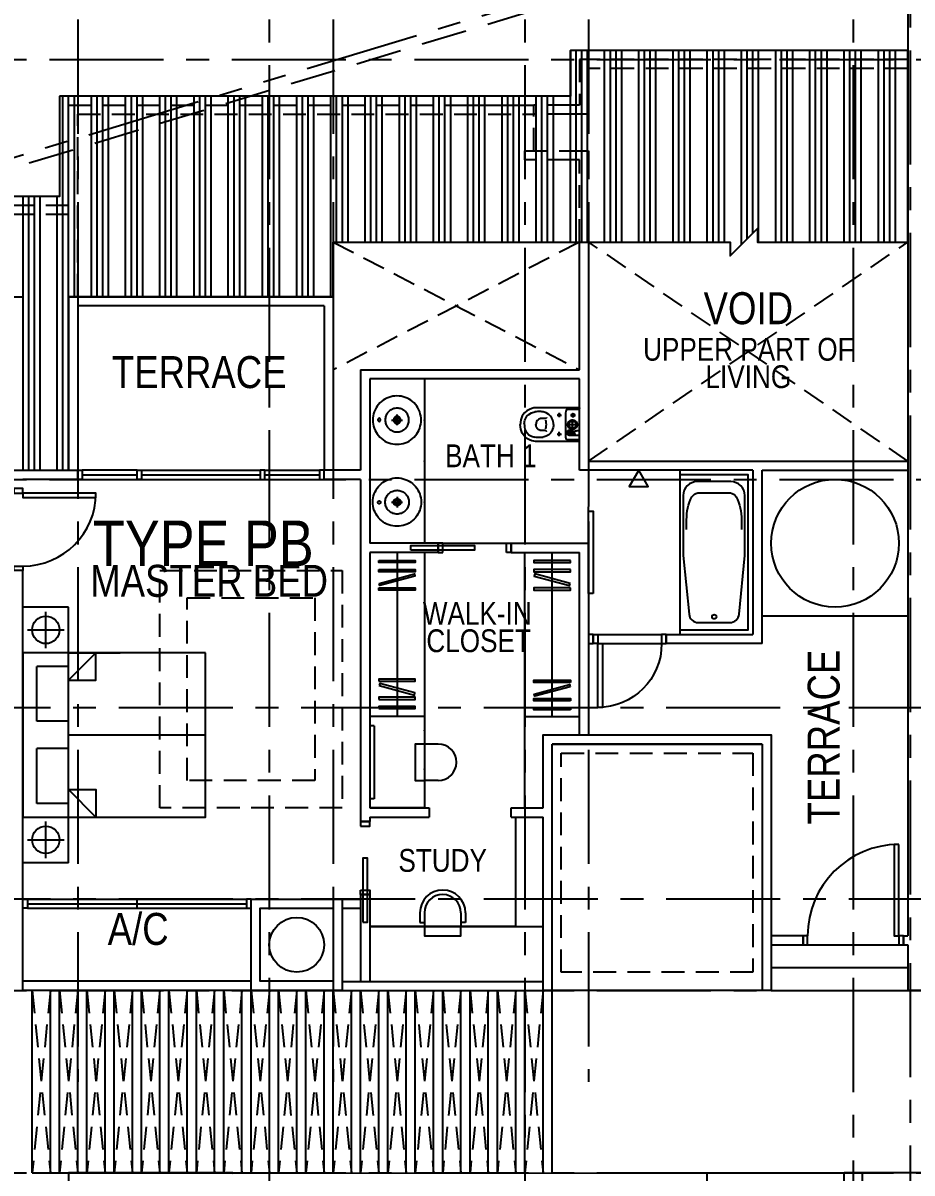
# Model space of a CAD drawing. Extents: x -202 to 81900, y 0 to 57000.
# Drawn here: x 19500 to 29244, y 31961 to 44561 of the extents above; entities that cross this region are included whole.
import ezdxf
from ezdxf.enums import TextEntityAlignment as Align

# ---------------------------------------------------------------- set-up
doc = ezdxf.new("R2010")
doc.units = 0
doc.header["$LTSCALE"] = 1000
doc.header["$MEASUREMENT"] = 0
for name, pattern in [('CENTER', [2, 1.25, -0.25, 0.25, -0.25]), ('DASHED', [0.75, 0.5, -0.25]), ('HIDDEN', [0.375, 0.25, -0.125]), ('PHANTOM', [2.5, 1.25, -0.25, 0.25, -0.25, 0.25, -0.25])]:
    doc.linetypes.add(name, pattern=pattern)
doc.layers.get('0').update_dxf_attribs({"linetype": 'CONTINUOUS'})
for name, color, linetype in [('A-_ANOT----_T-', 7, 'CONTINUOUS'), ('A-_ANOTGRID_E-', 8, 'CENTER'), ('A-_ANOTSYBL_E-', 7, 'CONTINUOUS'), ('A-_DOOR----_E-', 7, 'CONTINUOUS'), ('A-_FIXR----_E-', 7, 'CONTINUOUS'), ('A-_FURT----_E-', 4, 'CONTINUOUS'), ('A-_ROOF----_E-', 5, 'CONTINUOUS'), ('A-_ROOF----_H-', 8, 'CONTINUOUS'), ('A-_SANIFIXR_E-', 7, 'CONTINUOUS'), ('A-_SITEBNRY_E-', 1, 'PHANTOM'), ('A-_SITESTBK_E-', 1, 'DASHED'), ('A-_SLABSTEP_E-', 7, 'CONTINUOUS'), ('A-_SPAC----_E-', 7, 'CONTINUOUS'), ('A-_STRC----_E-', 7, 'CONTINUOUS'), ('A-_WALL----_E-', 1, 'CONTINUOUS'), ('A-_WALLPARP_E-', 7, 'CONTINUOUS'), ('A-_WALLSTRU_E-', 3, 'CONTINUOUS'), ('A-_WIND----_E-', 7, 'CONTINUOUS'), ('MERGE', 7, 'CONTINUOUS')]:
    doc.layers.add(name, color=color, linetype=linetype)
doc.styles.add('ARIAL-NARROW', font='ARIALN.TTF')

# ---------------------------------------------------------------- blocks, each defined once
blk = doc.blocks.new('DR900')
at = {"layer": 'A-_DOOR----_E-'}
for points in [[(50, 100), (100, 100), (100, 900), (50, 900)], [(0, 0), (50, 0), (50, 100), (0, 100)], [(900, 0), (850, 0), (850, 100), (900, 100)]]:
    blk.add_lwpolyline(points, close=True, dxfattribs=at)
blk.add_arc((50, 100), 800, 0, 90, dxfattribs=at)
blk = doc.blocks.new('DR800')
at = {"layer": 'A-_DOOR----_E-'}
for points in [[(50, 100), (100, 100), (100, 800), (50, 800)], [(0, 0), (50, 0), (50, 100), (0, 100)], [(800, 0), (750, 0), (750, 100), (800, 100)]]:
    blk.add_lwpolyline(points, close=True, dxfattribs=at)
blk.add_arc((50, 100), 700, 0, 90, dxfattribs=at)
blk = doc.blocks.new('TUB6')
at = {"layer": 'A-_FIXR----_E-'}
blk.add_lwpolyline([(1700, 375), (0, 375), (0, -375), (1700, -375)], close=True, dxfattribs=at)
blk.add_lwpolyline([(172, -274), (813, -338), (1471, -338, 0.414214), (1624, -185), (1624, 185, 0.414214), (1471, 338), (813, 338), (172, 274, 0.386807), (80, 173), (80, -173, 0.386807)], format="xyb", close=True, dxfattribs=at)
blk.add_lwpolyline([(1100, 300), (1207, 300, -0.120814), (1458, 243, -0.197037), (1500, 179), (1500, -179, -0.197037), (1458, -243, -0.120814), (1207, -300), (1100, -300, -0.096183)], format="xyb", dxfattribs=at)
blk.add_circle((144, -2), 23.9, dxfattribs=at)
blk = doc.blocks.new('SANISHSP')
blk.add_lwpolyline([(0, 0), (-52, -90), (52, -90)], close=True)
blk = doc.blocks.new('HEM_DURA0401')
at = {"layer": 'MERGE', "color": 7}
for p, q in [((-69, 257), (-91, 250)), ((-47, 262), (-69, 257)), ((-24, 265), (-47, 262)), ((-1, 266), (-24, 265)), ((22, 265), (-1, 266)), ((45, 262), (22, 265)), ((68, 257), (45, 262)), ((90, 250), (68, 257)), ((-230, 133), (-241, 113)), ((-218, 153), (-230, 133)), ((-204, 171), (-218, 153)), ((-188, 188), (-204, 171)), ((-171, 204), (-188, 188)), ((-153, 218), (-171, 204)), ((-133, 230), (-153, 218)), ((-113, 241), (-133, 230)), ((-91, 250), (-113, 241)), ((111, 241), (90, 250)), ((132, 230), (111, 241)), ((151, 218), (132, 230)), ((170, 204), (151, 218)), ((187, 188), (170, 204)), ((202, 171), (187, 188)), ((216, 153), (202, 171)), ((229, 133), (216, 153)), ((240, 113), (229, 133)), ((-265, 24), (-266, 1)), ((-266, 1), (-265, -23)), ((-262, 47), (-265, 24)), ((-257, 69), (-262, 47)), ((-250, 91), (-257, 69)), ((-241, 113), (-250, 91)), ((248, 91), (240, 113)), ((255, 69), (248, 91)), ((260, 47), (255, 69)), ((263, 24), (260, 47)), ((264, 1), (263, 24)), ((263, -23), (264, 1)), ((-265, -23), (-262, -45)), ((-262, -45), (-257, -68)), ((-257, -68), (-250, -90)), ((-250, -90), (-241, -111)), ((-241, -111), (-230, -132)), ((229, -132), (240, -111)), ((240, -111), (248, -90)), ((248, -90), (255, -68)), ((255, -68), (260, -45)), ((260, -45), (263, -23)), ((-230, -132), (-218, -151)), ((-218, -151), (-204, -170)), ((-204, -170), (-188, -187)), ((-188, -187), (-171, -202)), ((-171, -202), (-153, -217)), ((-153, -217), (-133, -229)), ((-133, -229), (-113, -240)), ((-113, -240), (-91, -249)), ((-91, -249), (-69, -255)), ((68, -255), (90, -249)), ((90, -249), (111, -240)), ((111, -240), (132, -229)), ((132, -229), (151, -217)), ((151, -217), (170, -202)), ((170, -202), (187, -187)), ((187, -187), (202, -170)), ((202, -170), (216, -151)), ((216, -151), (229, -132)), ((-69, -255), (-47, -260)), ((-47, -260), (-24, -264)), ((-24, -264), (-1, -265)), ((-1, -265), (22, -264)), ((22, -264), (45, -260)), ((45, -260), (68, -255))]:
    blk.add_line(p, q, dxfattribs=at)
at = {"layer": 'MERGE', "color": 8}
for p, q in [((-14, 200), (-15, 198)), ((-15, 198), (-15, 196)), ((-15, 196), (-15, 193)), ((-15, 193), (-14, 191)), ((-13, 203), (-14, 200)), ((-14, 191), (-13, 189)), ((-11, 205), (-13, 203)), ((-13, 189), (-11, 187)), ((-9, 206), (-11, 205)), ((-11, 187), (-9, 185)), ((-6, 208), (-9, 206)), ((-9, 185), (-6, 183)), ((-4, 209), (-6, 208)), ((-6, 183), (-4, 182)), ((-1, 209), (-4, 209)), ((-4, 182), (-1, 182)), ((2, 210), (-1, 209)), ((-1, 182), (2, 182)), ((5, 209), (2, 210)), ((2, 182), (5, 182)), ((8, 209), (5, 209)), ((5, 182), (8, 182)), ((11, 208), (8, 209)), ((8, 182), (11, 183)), ((13, 206), (11, 208)), ((11, 183), (13, 185)), ((15, 205), (13, 206)), ((13, 185), (15, 187)), ((17, 203), (15, 205)), ((15, 187), (17, 189)), ((18, 200), (17, 203)), ((17, 189), (18, 191)), ((19, 198), (18, 200)), ((18, 191), (19, 193)), ((19, 196), (19, 198)), ((19, 193), (19, 196)), ((-57, 0), (60, 0)), ((-39, 3), (-40, -1)), ((-38, 10), (-39, 6)), ((-39, 6), (-39, 3)), ((-37, 13), (-38, 10)), ((-36, 16), (-37, 13)), ((-34, 19), (-36, 16)), ((-32, 22), (-34, 19)), ((-30, 25), (-32, 22)), ((-28, 27), (-30, 25)), ((-25, 30), (-28, 27)), ((-26, 4), (-27, 2)), ((-27, 2), (-27, -1)), ((-25, 8), (-26, 6)), ((-26, 6), (-26, 4)), ((-23, 32), (-25, 30)), ((-24, 11), (-25, 8)), ((-23, 13), (-24, 11)), ((-20, 34), (-23, 32)), ((-22, 15), (-23, 13)), ((-20, 16), (-22, 15)), ((-17, 35), (-20, 34)), ((-19, 18), (-20, 16)), ((-17, 20), (-19, 18)), ((-14, 36), (-17, 35)), ((-15, 21), (-17, 20)), ((-13, 22), (-15, 21)), ((-10, 38), (-14, 36)), ((-11, 23), (-13, 22)), ((-9, 24), (-11, 23)), ((-7, 38), (-10, 38)), ((-7, 25), (-9, 24)), ((-3, 39), (-7, 38)), ((-5, 26), (-7, 25)), ((-2, 26), (-5, 26)), ((0, 39), (-3, 39)), ((0, 26), (-2, 26)), ((0, 60), (0, -58)), ((3, 39), (0, 39)), ((2, 26), (0, 26)), ((5, 26), (2, 26)), ((7, 38), (3, 39)), ((7, 25), (5, 26)), ((10, 38), (7, 38)), ((9, 24), (7, 25)), ((11, 23), (9, 24)), ((14, 36), (10, 38)), ((13, 22), (11, 23)), ((15, 21), (13, 22)), ((17, 35), (14, 36)), ((17, 20), (15, 21)), ((20, 34), (17, 35)), ((19, 18), (17, 20)), ((20, 16), (19, 18)), ((23, 32), (20, 34)), ((22, 15), (20, 16)), ((23, 13), (22, 15)), ((25, 30), (23, 32)), ((24, 11), (23, 13)), ((25, 8), (24, 11)), ((28, 27), (25, 30)), ((26, 6), (25, 8)), ((26, 4), (26, 6)), ((27, 2), (26, 4)), ((27, -1), (27, 2)), ((30, 25), (28, 27)), ((32, 22), (30, 25)), ((34, 19), (32, 22)), ((36, 16), (34, 19)), ((37, 13), (36, 16)), ((38, 10), (37, 13)), ((39, 6), (38, 10)), ((39, 3), (39, 6)), ((40, -1), (39, 3)), ((-40, -1), (-39, -4)), ((-39, -4), (-39, -8)), ((-39, -8), (-38, -11)), ((-38, -11), (-37, -14)), ((-37, -14), (-36, -17)), ((-36, -17), (-34, -20)), ((-34, -20), (-32, -23)), ((-32, -23), (-30, -26)), ((-30, -26), (-28, -29)), ((-28, -29), (-25, -31)), ((-27, -1), (-27, -3)), ((-27, -3), (-26, -5)), ((-26, -5), (-26, -8)), ((-26, -8), (-25, -10)), ((-25, -10), (-24, -12)), ((-25, -31), (-23, -33)), ((-24, -12), (-23, -14)), ((-23, -14), (-22, -16)), ((-23, -33), (-20, -35)), ((-22, -16), (-20, -18)), ((-20, -18), (-19, -20)), ((-20, -35), (-17, -37)), ((-19, -20), (-17, -21)), ((-17, -21), (-15, -23)), ((-17, -37), (-14, -38)), ((-15, -23), (-13, -24)), ((-14, -38), (-10, -39)), ((-13, -24), (-11, -25)), ((-11, -25), (-9, -26)), ((-10, -39), (-7, -40)), ((-9, -26), (-7, -26)), ((-7, -26), (-5, -27)), ((-7, -40), (-3, -40)), ((-5, -27), (-2, -27)), ((-3, -40), (0, -40)), ((-2, -27), (0, -27)), ((0, -27), (2, -27)), ((0, -40), (3, -40)), ((2, -27), (5, -27)), ((3, -40), (7, -40)), ((5, -27), (7, -26)), ((7, -26), (9, -26)), ((7, -40), (10, -39)), ((9, -26), (11, -25)), ((10, -39), (14, -38)), ((11, -25), (13, -24)), ((13, -24), (15, -23)), ((14, -38), (17, -37)), ((15, -23), (17, -21)), ((17, -21), (19, -20)), ((17, -37), (20, -35)), ((19, -20), (20, -18)), ((20, -18), (22, -16)), ((20, -35), (23, -33)), ((22, -16), (23, -14)), ((23, -14), (24, -12)), ((23, -33), (25, -31)), ((24, -12), (25, -10)), ((25, -10), (26, -8)), ((25, -31), (28, -29)), ((26, -5), (27, -3)), ((26, -8), (26, -5)), ((27, -3), (27, -1)), ((28, -29), (30, -26)), ((30, -26), (32, -23)), ((32, -23), (34, -20)), ((34, -20), (36, -17)), ((36, -17), (37, -14)), ((37, -14), (38, -11)), ((38, -11), (39, -8)), ((39, -4), (40, -1)), ((39, -8), (39, -4))]:
    blk.add_line(p, q, dxfattribs=at)
blk.add_lwpolyline([(130, 0), (130, 11), (128, 23), (126, 34), (123, 44), (118, 55), (113, 65), (107, 75), (100, 84), (92, 92), (84, 100), (75, 107), (65, 113), (55, 118), (45, 122), (34, 126), (23, 128), (12, 130), (0, 130), (-11, 130), (-22, 128), (-33, 126), (-44, 122), (-55, 118), (-65, 113), (-74, 107), (-83, 100), (-92, 92), (-99, 84), (-106, 75), (-112, 65), (-117, 55), (-122, 44), (-125, 34), (-128, 23), (-129, 11), (-130, 0), (-129, -11), (-128, -23), (-125, -34), (-122, -44), (-117, -55), (-112, -65), (-106, -75), (-99, -84), (-92, -92), (-83, -100), (-74, -106), (-65, -113), (-55, -118), (-44, -122), (-33, -126), (-22, -128), (-11, -129), (0, -130), (12, -129), (23, -128), (34, -126), (45, -122), (55, -118), (65, -113), (75, -106), (84, -100), (92, -92), (100, -84), (107, -75), (113, -65), (118, -55), (123, -44), (126, -34), (128, -23), (130, -11), (130, 0), (130, 0)], close=True, dxfattribs=at)
blk = doc.blocks.new('HEM_DURA2501')
at = {"layer": 'MERGE', "color": 7}
for points in [[(-479, 184), (-484, 184), (-500, 182), (-523, 177), (-550, 167), (-578, 151), (-605, 127), (-628, 95), (-644, 52), (-649, -2)], [(-605, 0), (-605, 4), (-605, 15), (-603, 30), (-598, 50), (-589, 71), (-575, 92), (-554, 111), (-527, 128), (-491, 139)], [(-400, 139), (-402, 140), (-407, 140), (-414, 141), (-423, 142), (-435, 142), (-448, 143), (-462, 142), (-476, 141), (-491, 139)], [(-8, 184), (-24, 184), (-67, 184), (-130, 184), (-204, 184), (-282, 184), (-357, 184), (-419, 184), (-462, 184), (-479, 184)], [(-286, 0), (-286, 4), (-287, 15), (-290, 31), (-295, 50), (-304, 72), (-318, 93), (-338, 112), (-365, 128), (-400, 139)], [(-148, 149), (-149, 142), (-149, 120), (-150, 88), (-150, 49), (-151, 6), (-151, -39), (-151, -82), (-150, -120), (-148, -149)], [(-131, 167), (-132, 167), (-133, 167), (-136, 167), (-138, 167), (-141, 165), (-144, 163), (-146, 160), (-148, 155), (-148, 149)], [(0, 167), (-5, 167), (-17, 167), (-34, 167), (-55, 167), (-77, 167), (-97, 167), (-115, 167), (-127, 167), (-131, 167)], [(-7, 184), (-7, 184), (-6, 184), (-5, 184), (-4, 183), (-3, 183), (-2, 182), (-1, 181), (0, 179), (0, 177)], [(0, 177), (0, 165), (0, 132), (0, 85), (0, 29), (0, -29), (0, -85), (0, -132), (0, -165), (0, -177)], [(-479, -184), (-484, -184), (-500, -182), (-523, -176), (-550, -167), (-578, -151), (-605, -127), (-628, -95), (-644, -52), (-649, 2)], [(-605, 0), (-606, -4), (-605, -15), (-603, -31), (-598, -50), (-590, -71), (-576, -92), (-555, -112), (-528, -128), (-491, -139)], [(-286, 0), (-286, -4), (-287, -15), (-289, -30), (-294, -49), (-303, -70), (-317, -92), (-337, -111), (-365, -128), (-400, -139)], [(-400, -139), (-402, -140), (-407, -140), (-414, -141), (-423, -142), (-435, -142), (-448, -143), (-462, -142), (-476, -141), (-491, -139)], [(-8, -184), (-24, -184), (-67, -184), (-130, -184), (-204, -184), (-282, -184), (-357, -184), (-419, -184), (-462, -184), (-479, -184)], [(-131, -167), (-132, -167), (-133, -167), (-136, -167), (-138, -167), (-141, -165), (-144, -163), (-146, -160), (-148, -155), (-148, -149)], [(0, -167), (-5, -167), (-17, -167), (-34, -167), (-55, -167), (-77, -167), (-97, -167), (-115, -167), (-127, -167), (-131, -167)], [(-7, -184), (-7, -184), (-6, -184), (-5, -184), (-4, -183), (-3, -183), (-2, -182), (-1, -181), (0, -179), (0, -177)]]:
    blk.add_lwpolyline(points, dxfattribs=at)
at = {"layer": 'MERGE', "color": 8}
for points in [[(-223, 127), (-223, 125), (-223, 121), (-223, 115), (-223, 107), (-223, 100), (-223, 92), (-223, 86), (-223, 82), (-223, 80)], [(-362, 76), (-362, 75), (-362, 74), (-363, 73), (-365, 71), (-367, 69), (-369, 68), (-373, 66), (-377, 65), (-381, 65), (-381, 65), (-387, 65), (-393, 65), (-399, 65), (-405, 65), (-411, 65), (-415, 65), (-419, 66), (-422, 66), (-423, 66), (-423, 66), (-425, 65), (-430, 65), (-437, 62), (-446, 59), (-455, 53), (-463, 44), (-471, 32), (-476, 17), (-478, -2)], [(-362, -76), (-362, -75), (-362, -74), (-363, -73), (-365, -71), (-367, -69), (-369, -68), (-373, -66), (-377, -65), (-381, -65), (-381, -65), (-387, -65), (-393, -65), (-399, -65), (-405, -65), (-411, -65), (-415, -65), (-419, -66), (-422, -66), (-423, -66), (-423, -66), (-425, -65), (-430, -65), (-437, -62), (-446, -59), (-455, -53), (-463, -44), (-471, -32), (-476, -17), (-478, 2)], [(-371, 45), (-371, 44), (-369, 40), (-367, 33), (-366, 23), (-364, 12), (-363, -1), (-364, -15), (-366, -31), (-369, -47)], [(-247, 105), (-246, 105), (-241, 105), (-234, 105), (-226, 105), (-218, 105), (-210, 105), (-203, 105), (-199, 105), (-197, 105)], [(-212, 106), (-212, 108), (-213, 110), (-214, 112), (-215, 113), (-216, 114), (-218, 115), (-219, 116), (-221, 117), (-223, 117), (-223, 117), (-225, 117), (-227, 116), (-229, 115), (-230, 114), (-231, 113), (-232, 112), (-233, 110), (-234, 108), (-234, 106), (-234, 106), (-234, 104), (-233, 102), (-232, 101), (-231, 99), (-230, 98), (-229, 97), (-227, 96), (-225, 96), (-223, 95), (-223, 95), (-221, 96), (-219, 96), (-218, 97), (-216, 98), (-215, 99), (-214, 101), (-213, 102), (-212, 104), (-212, 106)], [(-148, 89), (-146, 89), (-140, 89), (-132, 89), (-122, 89), (-111, 89), (-101, 89), (-93, 89), (-87, 89), (-85, 89)], [(-89, 89), (-89, 94), (-91, 98), (-93, 103), (-95, 106), (-98, 110), (-102, 112), (-106, 114), (-111, 116), (-116, 116), (-116, 116), (-121, 116), (-125, 114), (-129, 112), (-133, 110), (-136, 106), (-139, 103), (-141, 98), (-142, 94), (-143, 89), (-143, 89), (-142, 84), (-141, 80), (-139, 75), (-136, 72), (-133, 68), (-129, 66), (-125, 64), (-121, 63), (-116, 62), (-116, 62), (-111, 63), (-106, 64), (-102, 66), (-98, 68), (-95, 72), (-93, 75), (-91, 80), (-89, 84), (-89, 89)], [(-14, 1), (-18, 1), (-30, 1), (-47, 1), (-67, 1), (-88, 1), (-108, 1), (-125, 1), (-137, 1), (-141, 1)], [(-98, 89), (-98, 92), (-99, 95), (-100, 98), (-102, 101), (-104, 103), (-107, 105), (-110, 106), (-113, 107), (-116, 107), (-116, 107), (-119, 107), (-122, 106), (-125, 105), (-127, 103), (-130, 101), (-131, 98), (-133, 95), (-134, 92), (-134, 89), (-134, 89), (-134, 86), (-133, 83), (-131, 80), (-130, 77), (-127, 75), (-125, 74), (-122, 72), (-119, 71), (-116, 71), (-116, 71), (-113, 71), (-110, 72), (-107, 74), (-104, 75), (-102, 77), (-100, 80), (-99, 83), (-98, 86), (-98, 89)], [(-26, 1), (-27, 10), (-29, 19), (-33, 27), (-38, 34), (-44, 40), (-51, 45), (-59, 49), (-68, 51), (-77, 52), (-77, 52), (-87, 51), (-95, 49), (-103, 45), (-110, 40), (-117, 34), (-122, 27), (-125, 19), (-128, 10), (-129, 1), (-129, 1), (-128, -8), (-125, -17), (-122, -25), (-117, -32), (-110, -38), (-103, -43), (-95, -47), (-87, -50), (-77, -50), (-77, -50), (-68, -50), (-59, -47), (-51, -43), (-44, -38), (-38, -32), (-33, -25), (-29, -17), (-27, -8), (-26, 1)], [(-117, 116), (-114, 116), (-106, 116), (-95, 116), (-82, 116), (-68, 117), (-55, 117), (-44, 117), (-37, 117), (-34, 117)], [(-116, 124), (-116, 121), (-116, 115), (-116, 106), (-116, 95), (-116, 84), (-116, 73), (-116, 64), (-116, 58), (-116, 55)], [(-39, 1), (-39, 8), (-41, 14), (-44, 20), (-48, 26), (-52, 30), (-58, 34), (-64, 37), (-70, 39), (-77, 40), (-77, 40), (-84, 39), (-91, 37), (-97, 34), (-102, 30), (-107, 26), (-111, 20), (-114, 14), (-115, 8), (-116, 1), (-116, 1), (-115, -6), (-114, -13), (-111, -19), (-107, -24), (-102, -29), (-97, -32), (-91, -35), (-84, -37), (-77, -38), (-77, -38), (-70, -37), (-64, -35), (-58, -32), (-52, -29), (-48, -24), (-44, -19), (-41, -13), (-39, -6), (-39, 1)], [(-106, 64), (-106, 64), (-103, 65), (-100, 66), (-97, 67), (-93, 69), (-89, 70), (-86, 71), (-84, 72), (-83, 72)], [(-95, 102), (-94, 102), (-91, 102), (-87, 102), (-83, 102), (-78, 102), (-73, 102), (-69, 102), (-66, 102), (-65, 102)], [(-70, 102), (-70, 103), (-70, 105), (-71, 106), (-72, 107), (-73, 108), (-74, 109), (-75, 110), (-77, 110), (-78, 110), (-78, 110), (-80, 110), (-81, 110), (-83, 109), (-84, 108), (-85, 107), (-86, 106), (-87, 105), (-87, 103), (-87, 102), (-87, 102), (-87, 100), (-87, 99), (-86, 97), (-85, 96), (-84, 95), (-83, 94), (-81, 94), (-80, 93), (-78, 93), (-78, 93), (-77, 93), (-75, 94), (-74, 94), (-73, 95), (-72, 96), (-71, 97), (-70, 99), (-70, 100), (-70, 102)], [(-83, 72), (-82, 72), (-79, 72), (-74, 72), (-69, 72), (-63, 72), (-57, 72), (-53, 72), (-50, 72), (-48, 72)], [(-78, 122), (-78, 121), (-78, 118), (-78, 112), (-78, 106), (-78, 100), (-78, 94), (-78, 89), (-78, 85), (-78, 84)], [(-77, 60), (-77, 56), (-77, 45), (-77, 29), (-77, 10), (-77, -9), (-77, -28), (-77, -44), (-77, -55), (-77, -59)], [(-55, 91), (-55, 92), (-55, 94), (-54, 97), (-52, 101), (-50, 106), (-47, 110), (-43, 113), (-37, 115), (-30, 116)], [(-55, 91), (-55, 90), (-55, 88), (-54, 84), (-53, 81), (-51, 76), (-48, 73), (-43, 69), (-37, 67), (-29, 66), (-29, 66), (-21, 66), (-15, 66), (-11, 66), (-7, 66), (-5, 66), (-4, 66), (-3, 66), (-3, 66), (-2, 66)], [(-30, 116), (-29, 116), (-26, 116), (-22, 116), (-18, 116), (-13, 116), (-8, 116), (-4, 116), (-1, 116), (0, 116)], [(-247, -105), (-246, -105), (-241, -105), (-234, -105), (-226, -105), (-218, -105), (-210, -105), (-203, -105), (-199, -105), (-197, -105)], [(-212, -106), (-212, -104), (-213, -102), (-214, -101), (-215, -99), (-216, -98), (-218, -97), (-219, -96), (-221, -96), (-223, -95), (-223, -95), (-225, -96), (-227, -96), (-229, -97), (-230, -98), (-231, -99), (-232, -101), (-233, -102), (-234, -104), (-234, -106), (-234, -106), (-234, -108), (-233, -110), (-232, -112), (-231, -113), (-230, -114), (-229, -115), (-227, -116), (-225, -117), (-223, -117), (-223, -117), (-221, -117), (-219, -116), (-218, -115), (-216, -114), (-215, -113), (-214, -112), (-213, -110), (-212, -108), (-212, -106)], [(-223, -127), (-223, -125), (-223, -121), (-223, -115), (-223, -107), (-223, -100), (-223, -92), (-223, -86), (-223, -82), (-223, -80)], [(-96, -103), (-94, -103), (-89, -103), (-83, -103), (-75, -103), (-66, -103), (-58, -103), (-52, -103), (-47, -103), (-45, -103)], [(-54, -103), (-54, -100), (-55, -97), (-57, -94), (-58, -92), (-60, -90), (-63, -88), (-66, -87), (-69, -86), (-72, -85), (-72, -85), (-75, -86), (-78, -87), (-81, -88), (-83, -90), (-85, -92), (-87, -94), (-88, -97), (-89, -100), (-89, -103), (-89, -103), (-89, -106), (-88, -109), (-87, -112), (-85, -114), (-83, -116), (-81, -118), (-78, -119), (-75, -120), (-72, -121), (-72, -121), (-69, -120), (-66, -119), (-63, -118), (-60, -116), (-58, -114), (-57, -112), (-55, -109), (-54, -106), (-54, -103)], [(-62, -103), (-62, -101), (-62, -100), (-63, -98), (-64, -97), (-65, -95), (-67, -94), (-68, -94), (-70, -93), (-72, -93), (-72, -93), (-74, -93), (-75, -94), (-77, -94), (-78, -95), (-79, -97), (-80, -98), (-81, -100), (-81, -101), (-82, -103), (-82, -103), (-81, -105), (-81, -106), (-80, -108), (-79, -109), (-78, -111), (-77, -112), (-75, -112), (-74, -113), (-72, -113), (-72, -113), (-70, -113), (-68, -112), (-67, -112), (-65, -111), (-64, -109), (-63, -108), (-62, -106), (-62, -105), (-62, -103)], [(-72, -125), (-72, -123), (-72, -119), (-72, -113), (-72, -106), (-72, -98), (-72, -90), (-72, -84), (-72, -80), (-72, -78)]]:
    blk.add_lwpolyline(points, dxfattribs=at)

msp = doc.modelspace()

# ---------------------------------------------------------------- hatches: boundary and pattern name
at = {"layer": 'A-_ROOF----_H-'}
h = msp.add_hatch(dxfattribs=at)
h.set_pattern_fill('ANSI34', color=256, scale=500, angle=45, style=0)
h.paths.add_polyline_path([(19899.97, 43761.38), (19899.97, 42661.38), (16499.97, 42661.38), (16499.97, 40761.39), (16599.97, 40761.39), (16599.97, 41561.38), (19499.97, 41561.38), (19499.97, 39661.37), (19999.97, 39661.37), (19999.97, 41561.38), (22899.97, 41561.38), (22899.97, 42161.38), (27249.97, 42161.38), (27249.97, 42011.38), (27549.97, 42311.38), (27549.97, 42161.38), (29199.97, 42161.38), (29199.97, 44261.38), (25499.97, 44261.38), (25499.97, 43761.38)])
h.paths.add_polyline_path([(35699.97, 43161.38), (35699.97, 43661.38), (38599.97, 43661.38), (38599.97, 43161.38), (39099.97, 43161.38), (39099.97, 43661.38), (41899.97, 43661.38), (41899.97, 44761.38), (33099.97, 44761.38), (33099.97, 45261.38), (29399.97, 45261.38), (29399.97, 43161.38), (31049.97, 43161.38), (31049.97, 43311.38), (31349.97, 43011.38), (31349.97, 43161.38)])
h.paths.add_polyline_path([(48299.97, 43161.38), (52649.97, 43161.38), (52649.97, 43011.38), (52949.97, 43311.38), (52949.97, 43161.38), (54799.97, 43161.38), (54799.97, 45261.38), (50899.97, 45261.38), (50899.97, 44761.38), (42099.97, 44761.38), (42099.97, 43661.38), (44899.97, 43661.38), (44899.97, 43161.38), (45399.97, 43161.38), (45399.97, 43661.38), (48299.97, 43661.38)])
h.paths.add_polyline_path([(56799.96, 32061.38), (52599.97, 32061.38), (52599.97, 30461.38), (58149.97, 30461.38), (58149.97, 30611.38), (58449.97, 30311.38), (58449.97, 30461.38), (60899.97, 30461.38), (60899.97, 31061.38), (57799.97, 31061.38), (57799.97, 30961.37), (56799.96, 30961.35)])
h.paths.add_polyline_path([(47599.97, 23261.38), (47599.97, 21261.38), (54599.97, 21261.38), (54599.97, 23261.38), (51249.97, 23261.38), (51249.97, 23411.38), (50949.97, 23111.38), (50949.97, 23261.38)])
h.paths.add_polyline_path([(32099.97, 23261.38), (28749.97, 23261.38), (28749.97, 23111.38), (28449.97, 23411.38), (28449.97, 23261.38), (25099.97, 23261.38), (25099.97, 21261.38), (32099.97, 21261.38)])

# ---------------------------------------------------------------- linework, layer by layer
at = {"layer": 'A-_ANOTGRID_E-'}
for p, q in [((20099.97, 54598.55), (20099.97, 32961.37)), ((22899.97, 54598.55), (22899.97, 32961.37)), ((25699.97, 54598.55), (25699.97, 32961.37)), ((5790, 44161.38), (68200, 44161.38)), ((5790, 39561.37), (68200, 39561.37)), ((4550, 37061.37), (68200, 37061.37)), ((5790, 33961.37), (68200, 33961.37)), ((5790, 31961.37), (68200, 31961.37))]:
    msp.add_line(p, q, dxfattribs=at)
for points in [[(21699.97, 54598.55), (21699.97, 54098.55), (22199.97, 54098.55), (22199.97, 20761.37)], [(24499.97, 54598.55), (24499.97, 54098.55), (24999.97, 54098.55), (24999.97, 20761.37)], [(28099.97, 54598.55), (28099.97, 54098.55), (28599.97, 54098.55), (28599.97, 20761.37)]]:
    msp.add_lwpolyline(points, dxfattribs=at)
at = {"layer": 'A-_ANOTSYBL_E-', "linetype": 'CENTER'}
for points in [[(16036.7, 48060.69), (16831.44, 46261.37), (29225, 46261.37), (29225, 18201.97), (29225, 18201.97), (32707.74, 10316.93)], [(59800.01, 34961.37), (16600, 34961.37), (16600, 38255.03), (4350, 38255.03)]]:
    msp.add_lwpolyline(points, dxfattribs=at)
at = {"layer": 'A-_DOOR----_E-'}
for p, q in [((27699.97, 34461.38), (29199.97, 34461.38)), ((27699.97, 34211.38), (29199.97, 34211.38)), ((27699.97, 33961.38), (29199.97, 33961.38)), ((26999.97, 31961.38), (28499.97, 31961.38)), ((30199.97, 31961.38), (28699.97, 31961.38))]:
    msp.add_line(p, q, dxfattribs=at)
for points in [[(23749.98, 38786.38), (23749.98, 38836.38), (24449.98, 38836.38), (24449.98, 38786.38)], [(24099.98, 38761.38), (24099.98, 38861.38), (24049.98, 38861.38), (24049.98, 38761.38)], [(24799.98, 38761.38), (24799.98, 38861.38), (24849.98, 38861.38), (24849.98, 38761.38)], [(25799.98, 37861.36), (25799.98, 37761.36), (25749.98, 37761.36), (25749.98, 37861.36)], [(26499.98, 37861.36), (26499.98, 37761.36), (26549.98, 37761.36), (26549.98, 37861.36)], [(23200, 35761.37), (23300, 35761.37), (23300, 35811.37), (23200, 35811.37)], [(29099.97, 35561.38), (29049.97, 35561.38), (29049.97, 34561.38), (29099.97, 34561.38)], [(23225, 34711.37), (23275, 34711.37), (23275, 35411.37), (23225, 35411.37)], [(23200, 35061.37), (23300, 35061.37), (23300, 35011.37), (23200, 35011.37)], [(28099.97, 34561.38), (28049.97, 34561.38), (28049.97, 34461.38), (28099.97, 34461.38)], [(28099.97, 34561.38), (28049.97, 34561.38), (28049.97, 34461.38), (28099.97, 34461.38)], [(29149.97, 34561.38), (29099.97, 34561.38), (29099.97, 34461.38), (29149.97, 34461.38)]]:
    msp.add_lwpolyline(points, close=True, dxfattribs=at)
msp.add_arc((29099.97, 34561.38), 1000.01, 90.203593, 179.999916, dxfattribs=at)
at = {"layer": 'A-_FIXR----_E-', "color": 8}
for p, q in [((23600, 38761.38), (23600, 36961.38)), ((25299.97, 36961.38), (25299.97, 38761.38))]:
    msp.add_line(p, q, dxfattribs=at)
at = {"layer": 'A-_FIXR----_E-'}
for p, q in [((23900, 38761.38), (23899.99, 35961.38)), ((24999.97, 35961.38), (24999.98, 38761.38)), ((23900.03, 36961.38), (23300.03, 36961.38)), ((23900.03, 36961.38), (23900.03, 35961.38)), ((23350.03, 36861.38), (23300, 36861.38)), ((23350.03, 36861.38), (23350.03, 36061.38)), ((23350.03, 36061.38), (23300, 36061.38)), ((24899.97, 34661.34), (24899.98, 35861.38)), ((23300, 34661.34), (25199.97, 34661.34))]:
    msp.add_line(p, q, dxfattribs=at)
at = {"layer": 'A-_FIXR----_E-', "color": 8}
for points in [[(23400, 38673.88), (23800, 38673.88), (23800, 38648.88), (23400, 38648.88)], [(23400, 38573.88), (23800, 38573.88), (23800, 38548.88), (23400, 38548.88)], [(25499.97, 38673.88), (25099.97, 38673.88), (25099.97, 38648.88), (25499.97, 38648.88)], [(25499.97, 38573.88), (25099.97, 38573.88), (25099.97, 38548.88), (25499.97, 38548.88)], [(23403.58, 38421.69), (23789.95, 38525.22), (23796.42, 38501.07), (23410.05, 38397.54)], [(25496.39, 38421.69), (25110.02, 38525.22), (25103.55, 38501.07), (25489.92, 38397.54)], [(23400, 38373.88), (23800, 38373.88), (23800, 38348.88), (23400, 38348.88)], [(25499.97, 38373.88), (25099.97, 38373.88), (25099.97, 38348.88), (25499.97, 38348.88)], [(23400, 37348.88), (23800, 37348.88), (23800, 37373.88), (23400, 37373.88)], [(23403.58, 37301.07), (23789.95, 37197.54), (23796.42, 37221.69), (23410.05, 37325.22)], [(25499.97, 37336.39), (25099.97, 37336.39), (25099.97, 37361.39), (25499.97, 37361.39)], [(25496.39, 37288.58), (25110.02, 37185.05), (25103.55, 37209.2), (25489.92, 37312.73)], [(23400, 37148.88), (23800, 37148.88), (23800, 37173.88), (23400, 37173.88)], [(23400, 37048.88), (23800, 37048.88), (23800, 37073.88), (23400, 37073.88)], [(25499.97, 37136.39), (25099.97, 37136.39), (25099.97, 37161.39), (25499.97, 37161.39)], [(25499.97, 37036.39), (25099.97, 37036.39), (25099.97, 37061.39), (25499.97, 37061.39)]]:
    msp.add_lwpolyline(points, close=True, dxfattribs=at)
at = {"layer": 'A-_FURT----_E-'}
for p, q in [((19999.99, 38161.37), (19499.99, 38161.37)), ((19999.99, 37661.37), (19999.99, 38161.37)), ((19999.99, 37661.38), (20566.75, 37661.38)), ((19999.99, 35361.37), (19999.99, 37661.37)), ((19999.99, 37511.37), (19649.99, 37511.37)), ((19649.99, 36911.37), (19649.99, 37511.37)), ((19999.99, 36911.37), (19649.99, 36911.37)), ((19649.99, 36011.37), (19649.99, 36611.37)), ((19999.99, 36611.37), (19649.99, 36611.37)), ((24050.03, 36661.38), (23900.03, 36661.38)), ((24050.03, 36261.38), (23900.03, 36261.38)), ((19999.99, 36011.37), (19649.99, 36011.37)), ((19999.99, 35361.37), (19499.99, 35361.37)), ((23849.99, 34811.34), (23849.99, 34707.15)), ((23899.99, 34811.34), (23899.99, 34661.34)), ((24299.99, 34811.34), (24299.99, 34661.34)), ((24349.99, 34811.34), (24349.99, 34707.15)), ((23849.99, 34707.15), (23899.99, 34707.15)), ((24349.99, 34707.15), (24299.99, 34707.15))]:
    msp.add_line(p, q, dxfattribs=at)
at = {"layer": 'A-_FURT----_E-', "color": 8}
for p, q in [((19749.99, 37711.37), (19749.99, 38111.37)), ((19549.99, 37911.37), (19949.99, 37911.37)), ((19749.99, 35411.36), (19749.99, 35811.36)), ((19549.99, 35611.37), (19949.99, 35611.37))]:
    msp.add_line(p, q, dxfattribs=at)
at = {"layer": 'A-_FURT----_E-'}
msp.add_lwpolyline([(21499.99, 37661.37), (19499.99, 37661.37), (19499.99, 35861.37), (21499.99, 35861.37)], close=True, dxfattribs=at)
for points in [[(20299.99, 37661.37), (19999.99, 37361.37), (20299.99, 37361.37), (20299.99, 37661.37)], [(19999.99, 36761.37), (21499.99, 36761.37)], [(20299.99, 35861.37), (19999.99, 36161.37), (20299.99, 36161.37), (20299.99, 35861.37)]]:
    msp.add_lwpolyline(points, dxfattribs=at)
at = {"layer": 'A-_FURT----_E-', "color": 8}
for points in [[(23900.03, 36661.38), (23800.03, 36661.38), (23800.03, 36261.38), (23900.03, 36261.38)], [(23899.99, 34661.34), (23899.99, 34561.34), (24299.99, 34561.34), (24299.99, 34661.34)]]:
    msp.add_lwpolyline(points, dxfattribs=at)
at = {"layer": 'A-_FURT----_E-'}
for centre in [(19749.99, 37911.37), (19749.99, 35611.37)]:
    msp.add_circle(centre, 150, dxfattribs=at)
for centre, radius, start, end in [((24050.67, 36461.38), 200, 269.815149, 89.815149), ((24099.99, 34811.99), 250, 359.815149, 179.815149), ((24099.99, 34811.99), 200, 359.815149, 179.815149)]:
    msp.add_arc(centre, radius, start, end, dxfattribs=at)
at = {"layer": 'A-_ROOF----_E-'}
msp.add_lwpolyline([(19899.97, 43761.38), (19899.97, 42661.38), (16499.97, 42661.38), (16499.97, 40761.39), (16599.97, 40761.39), (16599.97, 41561.38), (19499.97, 41561.38), (19499.97, 39661.37), (19999.97, 39661.37), (19999.97, 41561.38), (22899.97, 41561.38), (22899.97, 42161.38), (27249.97, 42161.38), (27249.97, 42011.38), (27549.97, 42311.38), (27549.97, 42161.38), (29199.97, 42161.38), (29199.97, 44261.38), (25499.97, 44261.38), (25499.97, 43761.38), (19899.97, 43761.38)], dxfattribs=at)
at = {"layer": 'A-_ROOF----_H-'}
for p in [(23899.97, 36811.38), (23899.97, 36386.38)]:
    msp.add_point(p, dxfattribs=at)
at = {"layer": 'A-_SANIFIXR_E-'}
for p, q in [((23899.97, 40661.38), (23899.97, 38861.38)), ((26698.96, 39662.36), (26698.96, 37862.36)), ((29199.97, 38061.38), (27599.97, 38061.38)), ((19599.98, 31961.39), (19599.98, 33961.37)), ((19799.98, 31961.37), (19799.98, 33961.37)), ((19899.98, 31961.37), (19899.98, 33961.37)), ((20099.98, 31961.37), (20099.98, 33961.37)), ((20199.98, 31961.37), (20199.98, 33961.37)), ((20399.98, 31961.37), (20399.98, 33961.37)), ((20499.98, 31961.37), (20499.98, 33961.37)), ((20699.98, 31961.37), (20699.98, 33961.37)), ((20799.98, 31961.37), (20799.98, 33961.37)), ((20999.98, 31961.37), (20999.98, 33961.37)), ((21099.98, 31961.37), (21099.98, 33961.37)), ((21299.98, 31961.37), (21299.98, 33961.37)), ((21399.98, 31961.37), (21399.98, 33961.37)), ((21599.98, 31961.37), (21599.98, 33961.37)), ((21699.98, 31961.37), (21699.98, 33961.37)), ((21899.98, 31961.37), (21899.98, 33961.37)), ((21999.98, 31961.37), (21999.98, 33961.37)), ((22199.98, 31961.35), (22199.98, 33961.35)), ((22299.98, 31961.35), (22299.98, 33961.35)), ((22499.98, 31961.35), (22499.98, 33961.35)), ((22599.98, 31961.35), (22599.98, 33961.35)), ((22799.98, 31961.35), (22799.98, 33961.35)), ((22899.98, 31961.35), (22899.98, 33961.35)), ((23099.98, 31961.35), (23099.98, 33961.35)), ((23199.98, 31961.35), (23199.98, 33961.35)), ((23399.98, 31961.35), (23399.98, 33961.35)), ((23499.98, 31961.35), (23499.98, 33961.35)), ((23699.98, 31961.35), (23699.98, 33961.35)), ((23799.98, 31961.35), (23799.98, 33961.35)), ((23999.98, 31961.35), (23999.98, 33961.35)), ((24099.98, 31961.35), (24099.98, 33961.35)), ((24299.98, 31961.35), (24299.98, 33961.35)), ((24399.98, 31961.35), (24399.98, 33961.35)), ((24599.98, 31961.35), (24599.98, 33961.35)), ((24699.98, 31961.35), (24699.98, 33961.35)), ((24899.98, 31961.35), (24899.98, 33961.35)), ((24999.98, 31961.35), (24999.98, 33961.35)), ((19599.98, 31961.39), (21799.97, 31961.37))]:
    msp.add_line(p, q, dxfattribs=at)
msp.add_circle((28399.97, 38861.37), 700.01, dxfattribs=at)
at = {"layer": 'A-_SITEBNRY_E-', "color": 8}
msp.add_line((10651.71, 40439.54), (52325.62, 53057.29), dxfattribs=at)
at = {"layer": 'A-_SITESTBK_E-'}
msp.add_lwpolyline([(47429.4, 21865.01), (18599.97, 22761.37), (8801.43, 39771.04), (49486.31, 52079.23), (69451.7, 21803.63), (61424.43, 22761.37), (47429.4, 21865.01)], close=True, dxfattribs=at)
at = {"layer": 'A-_SLABSTEP_E-'}
for p, q in [((25699.97, 38861.38), (25699.98, 39661.38)), ((24099.98, 38861.38), (24799.98, 38861.38)), ((25699.97, 38761.38), (25699.97, 37861.36)), ((25799.98, 37861.36), (26499.98, 37861.36)), ((25799.98, 37761.36), (26499.98, 37761.36))]:
    msp.add_line(p, q, dxfattribs=at)
at = {"layer": 'A-_STRC----_E-'}
for p, q in [((24999.98, 36961.38), (25599.97, 36961.38)), ((23900, 35961.38), (23300, 35961.38)), ((24899.97, 34661.34), (23300, 34661.34))]:
    msp.add_line(p, q, dxfattribs=at)
msp.add_lwpolyline([(25749.97, 38311.37), (25699.97, 38311.37), (25699.97, 39211.39), (25749.97, 39211.39)], close=True, dxfattribs=at)
for p in [(23899.97, 40211.38), (23599.97, 40186.38), (23899.97, 39761.38), (23899.97, 39311.38)]:
    msp.add_point(p, dxfattribs=at)
at = {"layer": 'A-_WALL----_E-'}
for p, q in [((29199.97, 45161.38), (29199.97, 34561.38)), ((25599.97, 40761.39), (25599.97, 42161.38)), ((25699.97, 42161.38), (25699.97, 39761.38)), ((23200, 40761.39), (25599.97, 40761.39)), ((23200, 40761.39), (23200, 39661.38)), ((25599.97, 40661.39), (23300, 40661.38)), ((23300, 40661.38), (23300, 38861.38)), ((25599.97, 39661.38), (25599.97, 40661.39)), ((29199.97, 40661.38), (29199.97, 34961.38)), ((25699.97, 39761.38), (29199.97, 39761.38)), ((19399.97, 39661.39), (20099.97, 39661.39)), ((20099.97, 39561.36), (20099.97, 39661.39)), ((22799.97, 39561.37), (22799.97, 39661.39)), ((23200, 39661.38), (22799.97, 39661.37)), ((27500, 39661.38), (25599.97, 39661.38)), ((27500, 39661.38), (27500, 37861.36)), ((27599.97, 39661.38), (29199.97, 39661.38)), ((27599.97, 37761.39), (27599.97, 39661.38)), ((27699.97, 39661.38), (29199.97, 39661.38)), ((20099.97, 39561.36), (19499.97, 39561.35)), ((23200, 39561.38), (22799.97, 39561.37)), ((23200, 39561.38), (23200, 35811.37)), ((24049.97, 38861.38), (23299.97, 38861.38)), ((24049.97, 38861.38), (24049.97, 38761.38)), ((24049.98, 38861.38), (24049.98, 38761.38)), ((24049.98, 38761.38), (24049.98, 38861.38)), ((24849.98, 38861.38), (24849.98, 38761.38)), ((24849.98, 38861.38), (25699.97, 38861.38)), ((24849.98, 38861.38), (24849.98, 38761.38)), ((24849.98, 38761.38), (24849.98, 38861.38)), ((25699.97, 38861.38), (25699.97, 37861.36)), ((24049.97, 38761.38), (23300, 38761.38)), ((23300, 38761.38), (23300, 35961.38)), ((23950, 38761.38), (23300, 38761.38)), ((24849.98, 38761.38), (25599.97, 38761.38)), ((25599.97, 36761.39), (25599.97, 38761.38)), ((19499.99, 33961.38), (19499.99, 38561.35)), ((23299.97, 38561.39), (23299.97, 38266.29)), ((25749.98, 37861.36), (25699.97, 37861.36)), ((25749.98, 37761.36), (25749.98, 37861.36)), ((25749.98, 37861.36), (25749.98, 37761.36)), ((25749.98, 37761.36), (25749.98, 37861.36)), ((26549.98, 37861.37), (26549.98, 37761.36)), ((26549.98, 37761.36), (26549.98, 37861.36)), ((26549.98, 37761.36), (26549.98, 37861.36)), ((26549.98, 37861.36), (26549.98, 37761.36)), ((26549.98, 37761.36), (26549.98, 37861.36)), ((26549.98, 37861.36), (27500, 37861.36)), ((25699.97, 37761.37), (25749.98, 37761.36)), ((25699.97, 37761.34), (25699.97, 36761.39)), ((27599.97, 37761.39), (26549.98, 37761.36)), ((27600, 36661.39), (25299.97, 36661.39)), ((25299.97, 36661.39), (27599.97, 36661.39)), ((25299.97, 33961.38), (25299.97, 36661.39)), ((27599.97, 36661.39), (27599.97, 34061.38)), ((27600, 36661.39), (27600, 33961.38)), ((23300, 35961.38), (23950, 35961.38)), ((23950, 35961.38), (23950, 35861.38)), ((24849.98, 35861.38), (24849.98, 35961.38)), ((24849.98, 35961.38), (25199.97, 35961.38)), ((23300, 35811.37), (23200, 35811.37)), ((23200, 35811.37), (23300, 35811.37)), ((23300, 35861.38), (23950, 35861.38)), ((23300, 35861.38), (23300, 35811.37)), ((24849.98, 35861.38), (25199.97, 35861.38)), ((29199.97, 35461.38), (29199.97, 34961.38)), ((29199.97, 35461.38), (29199.97, 34961.38)), ((19499.99, 34861.37), (19499.99, 34961.41)), ((22999.99, 34961.37), (23200, 34961.37)), ((22999.99, 34961.36), (22999.99, 34061.34)), ((23300, 35011.37), (23200, 35011.37)), ((23200, 35011.37), (23300, 35011.37)), ((23200, 35011.37), (23200, 34061.34)), ((23300, 35011.37), (23300, 34061.34)), ((22999.99, 34861.37), (23200, 34861.37)), ((28049.97, 34561.38), (27699.97, 34561.38)), ((28049.97, 34461.38), (28049.97, 34561.38)), ((28049.97, 34461.38), (28049.97, 34561.38)), ((29149.97, 34561.38), (29149.97, 34461.38)), ((29149.97, 34561.38), (29199.97, 34561.38)), ((29149.97, 34561.38), (29149.97, 34461.38)), ((29149.97, 34561.38), (29199.97, 34561.38)), ((27699.97, 34461.38), (28049.97, 34461.38)), ((29149.97, 34461.38), (29199.97, 34461.38)), ((29149.97, 34461.38), (29199.97, 34461.38)), ((29199.97, 34461.38), (29199.97, 33961.38)), ((29199.97, 34461.38), (29199.97, 33961.38)), ((29199.97, 34461.38), (29199.97, 33961.38)), ((29199.97, 34461.38), (29199.97, 33961.38)), ((29199.97, 34461.38), (29199.97, 33961.38)), ((29199.97, 34461.38), (29199.97, 33961.38)), ((22999.99, 34061.34), (25199.97, 34061.34)), ((18999.97, 33961.38), (19499.99, 33961.38)), ((22999.99, 33961.34), (25299.97, 33961.38)), ((29399.97, 33961.38), (29199.97, 33961.38)), ((29399.97, 33961.38), (29199.97, 33961.38)), ((29199.97, 33961.38), (29399.97, 33961.38)), ((29199.97, 33961.38), (29399.97, 33961.38)), ((29399.97, 33961.38), (29199.97, 33961.38)), ((29199.97, 33961.38), (29399.97, 33961.38)), ((21799.97, 31961.34), (26999.97, 31961.38)), ((26999.97, 28961.35), (26999.97, 31961.38)), ((28499.97, 31961.38), (28699.97, 31961.38)), ((28699.97, 31961.38), (28499.97, 31961.38)), ((28699.97, 31961.38), (28499.97, 31961.38)), ((28499.97, 31961.38), (28699.97, 31961.38)), ((28499.97, 31461.38), (28499.97, 31961.38)), ((28499.97, 31461.38), (28499.97, 31961.38)), ((28499.97, 23361.38), (28499.97, 31961.38)), ((28699.97, 31961.38), (28499.97, 31961.38)), ((28499.97, 31961.38), (28699.97, 31961.38)), ((28499.97, 31961.38), (28699.97, 31961.38)), ((28699.97, 31961.38), (28499.97, 31961.38)), ((28699.97, 31461.38), (28699.97, 31961.38)), ((28699.97, 31461.38), (28699.97, 31961.38)), ((28699.97, 23161.38), (28699.97, 31961.38))]:
    msp.add_line(p, q, dxfattribs=at)
at = {"layer": 'A-_WALL----_E-', "color": 8, "linetype": 'HIDDEN'}
for p, q in [((29199.97, 44161.38), (25599.97, 44161.38)), ((25599.97, 44161.38), (25599.97, 43661.38)), ((29199.97, 44061.38), (25699.97, 44061.38)), ((25699.97, 44061.38), (25699.97, 43561.38)), ((19999.97, 43661.38), (25099.97, 43661.38)), ((19999.97, 41561.38), (19999.97, 43661.38)), ((24349.97, 43661.38), (25099.97, 43661.38)), ((24349.97, 43661.38), (25099.97, 43661.38)), ((25099.97, 43561.38), (25099.97, 43661.38)), ((25099.97, 43561.38), (25099.97, 43661.38)), ((25099.97, 43161.38), (25099.97, 43661.38)), ((25499.97, 43661.38), (25099.97, 43661.38)), ((25599.97, 43661.38), (25499.97, 43661.38)), ((20099.97, 43561.38), (25099.97, 43561.38)), ((20099.97, 41561.38), (20099.97, 43561.38)), ((24999.97, 43561.38), (24999.97, 43111.38)), ((25499.97, 43561.38), (25099.97, 43561.38)), ((25699.97, 43561.38), (25499.97, 43561.38)), ((24999.97, 43161.38), (24999.97, 43161.38)), ((24999.97, 43161.38), (24999.97, 43161.38)), ((22899.97, 42161.38), (25599.97, 40761.39)), ((25599.97, 42161.38), (22899.97, 40761.39)), ((29199.97, 39761.38), (25699.97, 42161.38)), ((25699.97, 39761.38), (29199.97, 42161.38)), ((19799.98, 33961.37), (19599.98, 31961.37)), ((19599.98, 33961.37), (19799.98, 31961.37)), ((20099.98, 33961.37), (19899.98, 31961.37)), ((19899.98, 33961.37), (20099.98, 31961.37)), ((20399.98, 33961.37), (20199.98, 31961.37)), ((20199.98, 33961.37), (20399.98, 31961.37)), ((20699.98, 33961.37), (20499.98, 31961.37)), ((20499.98, 33961.37), (20699.98, 31961.37)), ((20999.98, 33961.37), (20799.98, 31961.37)), ((20799.98, 33961.37), (20999.98, 31961.37)), ((21299.98, 33961.37), (21099.98, 31961.37)), ((21099.98, 33961.37), (21299.98, 31961.37)), ((21599.98, 33961.37), (21399.98, 31961.37)), ((21399.98, 33961.37), (21599.98, 31961.37)), ((21899.98, 33961.37), (21699.98, 31961.37)), ((21699.98, 33961.37), (21899.98, 31961.37)), ((22199.98, 33961.37), (21999.98, 31961.37)), ((21999.98, 33961.37), (22199.98, 31961.37)), ((22499.98, 33961.35), (22299.98, 31961.35)), ((22299.98, 33961.35), (22499.98, 31961.35)), ((22799.98, 33961.35), (22599.98, 31961.35)), ((22599.98, 33961.35), (22799.98, 31961.35)), ((23099.98, 33961.35), (22899.98, 31961.35)), ((22899.98, 33961.35), (23099.98, 31961.35)), ((23399.98, 33961.35), (23199.98, 31961.35)), ((23199.98, 33961.35), (23399.98, 31961.35)), ((23699.98, 33961.35), (23499.98, 31961.35)), ((23499.98, 33961.35), (23699.98, 31961.35)), ((23999.98, 33961.35), (23799.98, 31961.35)), ((23799.98, 33961.35), (23999.98, 31961.35)), ((24299.98, 33961.35), (24099.98, 31961.35)), ((24099.98, 33961.35), (24299.98, 31961.35)), ((24599.98, 33961.35), (24399.98, 31961.35)), ((24399.98, 33961.35), (24599.98, 31961.35)), ((24899.98, 33961.35), (24699.98, 31961.35)), ((24699.98, 33961.35), (24899.98, 31961.35)), ((25199.98, 33961.35), (24999.98, 31961.35)), ((24999.98, 33961.35), (25199.98, 31961.35))]:
    msp.add_line(p, q, dxfattribs=at)
for points in [[(25499.97, 43061.38), (24999.97, 43061.38), (24999.97, 43161.38), (25499.97, 43161.38)], [(25499.97, 43161.38), (25699.97, 43161.38), (25699.97, 43061.38)], [(25599.97, 42161.38), (25599.97, 43061.38), (25499.97, 43061.38)], [(19999.97, 42561.38), (16599.97, 42561.38), (16599.97, 41561.38)], [(19999.97, 42461.38), (16699.97, 42461.38), (16699.97, 41561.38)]]:
    msp.add_lwpolyline(points, dxfattribs=at)
for points in [[(20999.98, 38561.38), (22999.97, 38561.38), (22999.97, 35961.38), (20999.98, 35961.38)], [(21299.98, 38261.38), (22699.97, 38261.38), (22699.97, 36261.38), (21299.98, 36261.38)], [(25399.97, 36561.39), (27499.97, 36561.39), (27499.97, 34161.38), (25399.97, 34161.38)]]:
    msp.add_lwpolyline(points, close=True, dxfattribs=at)
at = {"layer": 'A-_WALL----_E-'}
msp.add_lwpolyline([(25199.97, 35961.38), (25199.97, 36761.39), (27699.97, 36761.39), (27699.97, 33961.38), (25199.97, 33961.38), (25199.97, 35861.38)], dxfattribs=at)
for points in [[(22999.99, 33961.37), (21999.97, 33961.37), (21999.97, 34961.37), (22999.99, 34961.37)], [(22899.99, 34061.37), (22099.97, 34061.37), (22099.97, 34861.37), (22899.99, 34861.37)]]:
    msp.add_lwpolyline(points, close=True, dxfattribs=at)
at = {"layer": 'A-_WALLPARP_E-'}
for p, q in [((22899.97, 41561.38), (19999.97, 41561.38)), ((19999.97, 41561.38), (19999.97, 39661.37)), ((22799.97, 41461.38), (20099.97, 41461.38)), ((20099.97, 41461.38), (20099.97, 39661.37)), ((22799.97, 41461.38), (22799.97, 39661.37)), ((22899.97, 41561.38), (22899.97, 39661.37)), ((21999.97, 34061.38), (19499.99, 34061.37)), ((21999.97, 33961.38), (19499.99, 33961.37)), ((25199.97, 31961.37), (25199.97, 33961.37)), ((25299.97, 31961.37), (25299.97, 33961.37))]:
    msp.add_line(p, q, dxfattribs=at)
at = {"layer": 'A-_WALLSTRU_E-'}
msp.add_circle((22499.97, 34461.37), 300, dxfattribs=at)
at = {"layer": 'A-_WIND----_E-'}
for p, q in [((20749.97, 39661.37), (20149.97, 39661.37)), ((20149.97, 39611.37), (20749.97, 39611.37)), ((20799.97, 39661.38), (22099.97, 39661.37)), ((20799.97, 39611.38), (22099.97, 39611.37)), ((22149.97, 39661.37), (22749.97, 39661.37)), ((22149.97, 39611.37), (22749.97, 39611.37)), ((20149.97, 39561.37), (20749.97, 39561.37)), ((20799.97, 39561.38), (22099.97, 39561.37)), ((22149.97, 39561.37), (22749.97, 39561.37)), ((19549.99, 34961.38), (21949.97, 34961.39)), ((19549.99, 34911.38), (21949.97, 34911.39)), ((20749.98, 34861.39), (20749.98, 34961.39)), ((19549.99, 34861.38), (21949.97, 34861.39)), ((21799.97, 31961.37), (19999.97, 31961.37)), ((19999.97, 31961.37), (19999.97, 30061.38))]:
    msp.add_line(p, q, dxfattribs=at)
for points in [[(20149.97, 39561.37), (20099.97, 39561.37), (20099.97, 39661.37), (20149.97, 39661.37)], [(20799.97, 39561.37), (20749.97, 39561.37), (20749.97, 39661.37), (20799.97, 39661.37)], [(22099.97, 39561.37), (22149.97, 39561.37), (22149.97, 39661.37), (22099.97, 39661.37)], [(22749.97, 39561.37), (22799.97, 39561.37), (22799.97, 39661.37), (22749.97, 39661.37)], [(19549.99, 34861.37), (19499.99, 34861.37), (19499.99, 34961.37), (19549.99, 34961.37)], [(21949.97, 34861.39), (21999.97, 34861.39), (21999.97, 34961.39), (21949.97, 34961.39)]]:
    msp.add_lwpolyline(points, close=True, dxfattribs=at)

# ---------------------------------------------------------------- block references
at = {"layer": 'A-_DOOR----_E-', "rotation": 270}
msp.add_blockref('DR900', (19399.97, 39461.35), dxfattribs=at)
at = {"layer": 'A-_DOOR----_E-', "xscale": -1, "rotation": 180}
msp.add_blockref('DR800', (25749.98, 37861.36), dxfattribs=at)
at = {"layer": 'A-_SANIFIXR_E-'}
for name, p, rotation in [('HEM_DURA0401', (23599.97, 40211.38), 90), ('TUB6', (27073.96, 37912.36), 89.99999999999999)]:
    msp.add_blockref(name, p, dxfattribs=dict(at, rotation=rotation))
at = {"layer": 'A-_SANIFIXR_E-', "xscale": -1}
for name, p, rotation in [('HEM_DURA2501', (25599.97, 40161.39), 180), ('HEM_DURA0401', (23599.97, 39311.38), 90)]:
    msp.add_blockref(name, p, dxfattribs=dict(at, rotation=rotation))
at = {"layer": 'A-_SANIFIXR_E-', "xscale": 2, "yscale": 2, "zscale": 2}
msp.add_blockref('SANISHSP', (26248.95, 39662.36), dxfattribs=at)

# ---------------------------------------------------------------- texts
at = {"layer": 'A-_ANOT----_T-', "style": 'ARIAL-NARROW'}
msp.add_text('TYPE PB', height=500, dxfattribs=at).set_placement((20266.91, 38610.28))
at = {"layer": 'A-_SPAC----_E-', "style": 'ARIAL-NARROW'}
for s, height, p in [('VOID', 350, (27449.97, 41261.38)), ('UPPER PART OF', 250, (27449.97, 40861.38)), ('TERRACE', 350, (21431.49, 40561.39)), ('LIVING', 250, (27449.97, 40561.38)), ('BATH 1 ', 250, (24667.74, 39694.32)), ('MASTER BED', 350, (21539.71, 38274.43)), ('WALK-IN', 250, (24478.97, 37968.21)), ('CLOSET', 250, (24493.98, 37668.21)), ('STUDY', 250, (24099.99, 35261.36)), ('A/C', 350, (20762.27, 34460.68))]:
    msp.add_text(s, height=height, dxfattribs=at).set_placement(p, align=Align.CENTER)
msp.add_text('TERRACE', height=350, rotation=90, dxfattribs=at).set_placement((28450.21, 36737.73), align=Align.CENTER)

doc.saveas('drawing.dxf')
